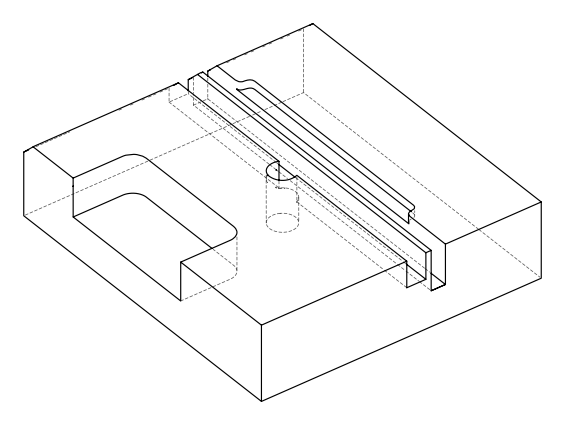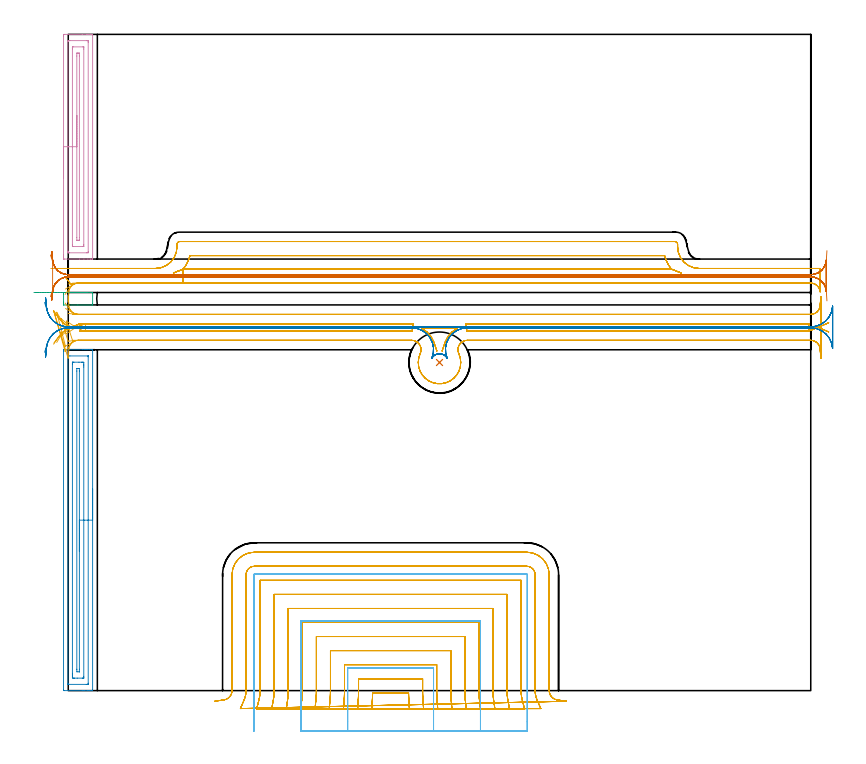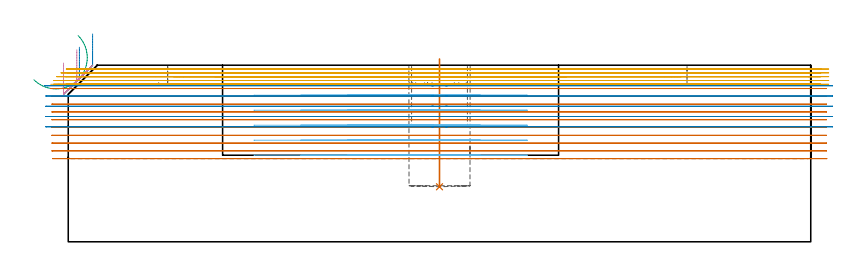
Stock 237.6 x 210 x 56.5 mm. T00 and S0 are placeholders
(PLAN: 8 operations, 5 tool changes, 73.6 min)
(1 INDEXABLE_INSERT_DRILL_BLIND_HOLE_FROM_SOLID | STEP1POCKET | NXT0302_010 | 0.17 min | 11542 mm3)
(2 AREA_MILL | FG_CHAMFER_SURFACE | UGT0205_001 | 3.68 min | 4961 mm3)
(3 AREA_MILL_1 | FG_CHAMFER_SURFACE_1 | UGT0205_001 | 0.26 min | 621 mm3)
(4 AREA_MILL_2 | FG_CHAMFER_SURFACE_2 | UGT0205_001 | 2.49 min | 3251 mm3)
(5 MILL_OPEN_POCKET | POCKET_OPEN | UGT0201_014 | Follow Part, ap 1.5, ae 75% | 44.44 min | 74495 mm3)
(6 MILL_SLOT | SLOT_PARTIAL_RECTANGULAR | UGT0201_136 | Follow Part, ap 5, ae 75% | 6.35 min | 114427 mm3)
(7 MILL_RECTANGULAR_SLOT | SLOT_RECTANGULAR | NXT0201_013 | Follow Part, ap 2.5, ae 75% | 10.59 min | 60491 mm3)
(8 MILL_RECTANGULAR_SLOT_1 | SLOT_RECTANGULAR_1 | UGT0201_132 | Follow Part, ap 3.5, ae 75% | 5.59 min | 45222 mm3)
(TOOL NXT0302_010 | Index. Insert Drill 19.5mm [880-D1950L25-05] | D19.5 PA176 FL98 Z2)
(TOOL UGT0205_001 | Chamfer Mill 20 x 3 x 45 deg. | D20 FL50 Z2)
(TOOL UGT0201_014 | End mill 6 mm | D6 FL24 Z4)
(TOOL UGT0201_136 | Carbide End Mill 20.0 | D20 FL30 Z4)
(TOOL NXT0201_013 | ENDMILL 10mm | D10 FL30 Z4)
(TOOL UGT0201_132 | Carbide End Mill 14.0 | D14 FL30 Z4)
(OP 1 INDEXABLE_INSERT_DRILL_BLIND_HOLE_FROM_SOLID)
G17 G21 G94 G90
T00 M6
G54
G17 G0 G90 X118.8 Y105. S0 M3
G43 Z66.5 H1
G94 G81 G98 Z17.6 F250. R58.5
G80
M5
M2
(OP 2 AREA_MILL)
G17 G21 G94 G90
T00 M6
G54
G17 G0 G90 X7.8 Y64.55 S1061 M3
G43 Z66.5 H0
G94 G1 Y64.512 Z65.628 F250.
Y64.398 Z64.763
Y64.209 Z63.912
Y63.947 Z63.08
Y63.613 Z62.274
Y63.21 Z61.5
Y62.741 Z60.764
Y62.21 Z60.072
Y61.621 Z59.429
Y60.978 Z58.839
Y60.286 Z58.308
Y59.55 Z57.84
Y58.776 Z57.437
Y57.97 Z57.103
Y57.138 Z56.841
Y56.286 Z56.652
Y55.422 Z56.538
Y54.55 Z56.5
Y0.15
X7.797 Y0.01 Z56.488
X7.742 Y0.007 Z56.433
X7.377 Y0. Z56.076
X6.882 Z55.581
X6.279 Z54.974
X5.083 Z53.78
X4.491 Z53.185
X-1.17 Y0.001 Z47.527
X-1.492 Y0.01 Z47.206
X-1.499 Y0.329 Z47.199
Y0.348
X-1.5 Y108.504 Z47.2
X-1.497 Y108.773 Z47.202
X-1.492 Y109.09 Z47.206
X-1.169 Y109.1 Z47.528
X4.491 Z53.185
X5.083 Z53.78
X5.385 Z54.081
X5.978 Z54.674
X6.279 Z54.974
X6.872 Z55.571
X7.377 Z56.076
X7.742 Y109.093 Z56.433
X7.805 Y109.09 Z56.495
X7.8 Y108.953 Z56.5
Y54.55
X6.386 Z55.086
X6.385 Y2.38 Z55.085
X6.384 Y2.275 Z55.084
X6.379 Y2.168 Z55.079
X6.368 Y2.01 Z55.068
X6.279 Y2.007 Z54.979
X5.765 Y2. Z54.465
X-0.033 Y2.001 Z48.667
X-0.066 Y2.005 Z48.634
X-0.079 Y2.009 Z48.621
X-0.081 Y2.061 Z48.619
X-0.085 Y2.273 Z48.615
X-0.086 Y106.72 Z48.614
X-0.085 Y106.825 Z48.615
X-0.08 Y106.933 Z48.62
X-0.068 Y107.09 Z48.632
X0.021 Y107.093 Z48.721
X0.535 Y107.099 Z49.235
X6.333 Z55.033
X6.366 Y107.095 Z55.066
X6.379 Y107.091 Z55.079
X6.381 Y107.039 Z55.081
X6.385 Y106.827 Z55.085
X6.386 Y54.55 Z55.086
X4.971 Z53.671
Y4.576
X4.97 Y4.163 Z53.67
X4.968 Y4.044 Z53.668
X4.965 Y4.017 Z53.665
X4.963 Y4.01 Z53.663
X4.928 Y4.007 Z53.628
X4.819 Y4.002 Z53.519
X4.655 Y4. Z53.355
X4.491 Z53.191
X2.867 Z51.567
X1.973 Z50.673
X1.809 Y4.002 Z50.509
X1.645 Y4.005 Z50.345
X1.335 Y4.014 Z50.035
X1.333 Y4.163 Z50.033
X1.33 Y4.642 Z50.03
X1.329 Y5.055 Z50.029
X1.328 Y5.535 Z50.028
X1.329 Y104.524 Z50.029
X1.33 Y104.936 Z50.03
X1.332 Y105.056 Z50.032
X1.334 Y105.083 Z50.034
X1.336 Y105.09 Z50.036
X1.372 Y105.093 Z50.072
X1.481 Y105.098 Z50.181
X1.645 Y105.1 Z50.345
X1.809 Z50.509
X3.433 Z52.133
X4.327 Z53.027
X4.491 Y105.098 Z53.191
X4.655 Y105.095 Z53.355
X4.965 Y105.086 Z53.665
X4.966 Y104.936 Z53.666
X4.97 Y104.458 Z53.67
X4.971 Y104.045 Z53.671
Y103.565
Y54.55
X3.557 Z52.257
Y6.839
X3.552 Y6.027 Z52.252
X3.551 Y6.014 Z52.251
X3.537 Y6.007 Z52.237
X2.761 Y6.01 Z51.461
X2.743 Y6.799 Z51.443
Y6.839
Y102.261
X2.747 Y103.073 Z51.447
X2.749 Y103.086 Z51.449
X2.763 Y103.093 Z51.463
X3.539 Y103.09 Z52.239
X3.557 Y102.301 Z52.257
Y102.261
Y54.55
Y53.678 Z52.295
Y52.813 Z52.409
Y51.962 Z52.598
Y51.13 Z52.86
Y50.324 Z53.194
Y49.55 Z53.597
Y48.814 Z54.066
Y48.122 Z54.597
Y47.479 Z55.186
Y46.89 Z55.829
Y46.358 Z56.522
Y45.89 Z57.257
Y45.487 Z58.031
Y45.153 Z58.837
Y44.891 Z59.669
Y44.702 Z60.521
Y44.588 Z61.386
Y44.55 Z62.257
G0 Z66.5
M5
M2
(OP 3 AREA_MILL_1)
G17 G21 G94 G90
T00 M6
G54
G17 G0 G90 X-10.992 Y127.4 S1061 M3
G43 Z66.5 H0
Z51.85
G94 G1 X-10.349 Z51.26 F250.
X-9.657 Z50.729
X-8.921 Z50.261
X-8.147 Z49.858
X-7.341 Z49.524
X-6.509 Z49.261
X-5.658 Z49.072
X-4.793 Z48.958
X-3.921 Z48.92
X-3.05 Z48.958
X-2.185 Z49.072
X-1.333 Z49.261
X-0.501 Z49.523
X0.305 Z49.857
X1.079 Z50.26
X1.815 Z50.728
X2.507 Z51.259
X3.15 Z51.849
X7.691 Y127.399 Z56.386
X7.764 Y127.395 Z56.458
X7.803 Y127.39 Z56.497
X7.8 Y127.145 Z56.5
Y123.664
X7.796 Y123.41 Z56.49
X7.691 Y123.4 Z56.385
X3.054 Z51.752
X-1.416 Z47.283
X-1.492 Y123.403 Z47.207
X-1.496 Y123.664 Z47.204
X-1.5 Y124.273 Z47.2
Y126.877
X-1.497 Y127.136 Z47.203
X-1.493 Y127.397 Z47.207
X-1.416 Y127.4 Z47.283
X3.15 Z51.849
X3.739 Z52.492
X4.271 Z53.184
X4.739 Z53.919
X5.142 Z54.693
X5.476 Z55.499
X5.739 Z56.331
X5.928 Z57.183
X6.042 Z58.048
X6.08 Z58.919
X6.042 Z59.791
X5.928 Z60.656
X5.739 Z61.508
X5.477 Z62.34
X5.143 Z63.146
X4.74 Z63.919
X4.272 Z64.655
X3.741 Z65.347
X3.151 Z65.991
G0 Z66.5
M5
M2
(OP 4 AREA_MILL_2)
G17 G21 G94 G90
T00 M6
G54
G17 G0 G90 X-1.5 Y164.05 S1061 M3
G43 Z66.5 H0
Z57.2
G94 G1 Y164.088 Z56.328 F250.
Y164.202 Z55.464
Y164.391 Z54.612
Y164.653 Z53.78
Y164.987 Z52.974
Y165.39 Z52.2
Y165.859 Z51.464
Y166.39 Z50.772
Y166.979 Z50.129
Y167.622 Z49.54
Y168.314 Z49.009
Y169.05 Z48.54
Y169.824 Z48.137
Y170.63 Z47.803
Y171.462 Z47.541
Y172.314 Z47.352
Y173.178 Z47.238
Y174.05 Z47.2
Y209.37
X-1.497 Y209.64 Z47.202
X-1.492 Y209.99 Z47.206
X-1.137 Y210. Z47.56
X4.491 Z53.186
X5.914 Z54.61
X6.279 Z54.974
X7.009 Z55.709
X7.288 Z55.988
X7.729 Y209.993 Z56.421
X7.797 Y209.99 Z56.489
X7.8 Y209.817 Z56.5
Y138.283
X7.797 Y138.11 Z56.488
X7.729 Y138.107 Z56.421
X7.288 Y138.1 Z55.987
X7.009 Z55.709
X6.279 Z54.974
X5.02 Z53.717
X3.597 Z52.293
X-1.124 Y138.101 Z47.573
X-1.495 Y138.103 Z47.202
X-1.497 Y138.106 Z47.201
X-1.5 Y138.73 Z47.2
Y139.357
Y174.05
X-0.086 Z48.614
X-0.085 Y207.688 Z48.615
X-0.083 Y207.796 Z48.617
X-0.076 Y207.99 Z48.624
X0.021 Y207.994 Z48.721
X0.498 Y208. Z49.198
X5.861 Z54.561
X6.279 Y207.998 Z54.979
X6.338 Y207.995 Z55.038
X6.369 Y207.991 Z55.069
X6.379 Y207.901 Z55.079
X6.384 Y207.689 Z55.084
X6.385 Y207.582 Z55.085
X6.386 Y207.475 Z55.086
X6.385 Y140.412 Z55.085
X6.383 Y140.305 Z55.083
X6.377 Y140.11 Z55.077
X6.279 Y140.106 Z54.979
X5.802 Y140.101 Z54.502
X0.439 Y140.1 Z49.139
X0.021 Y140.102 Z48.721
X-0.038 Y140.105 Z48.662
X-0.069 Y140.109 Z48.631
X-0.079 Y140.199 Z48.621
X-0.084 Y140.411 Z48.616
X-0.085 Y140.518 Z48.615
X-0.086 Y140.625 Z48.614
Y174.05
X1.328 Z50.028
X1.329 Y205.38 Z50.029
X1.33 Y205.794 Z50.03
X1.332 Y205.913 Z50.032
X1.335 Y205.971 Z50.035
X1.342 Y205.99 Z50.042
X1.396 Y205.993 Z50.096
X1.603 Y205.999 Z50.303
X4.697 Z53.397
X4.835 Y205.997 Z53.535
X4.944 Y205.991 Z53.644
X4.966 Y205.987 Z53.666
X4.968 Y205.98 Z53.668
X4.97 Y205.954 Z53.67
X4.971 Y205.794 Z53.671
Y205.313
Y142.72
X4.97 Y142.306 Z53.67
X4.968 Y142.187 Z53.668
X4.965 Y142.129 Z53.665
X4.958 Y142.11 Z53.658
X4.904 Y142.107 Z53.604
X4.697 Y142.101 Z53.397
X1.603 Z50.303
X1.465 Y142.103 Z50.165
X1.356 Y142.109 Z50.056
X1.334 Y142.113 Z50.034
X1.332 Y142.12 Z50.032
X1.33 Y142.146 Z50.03
X1.329 Y142.306 Z50.029
X1.328 Y142.787 Z50.028
Y174.05
X2.743 Z51.443
Y203.071
X2.745 Y203.926 Z51.445
X2.746 Y203.962 Z51.446
X2.749 Y203.985 Z51.449
X2.765 Y203.99 Z51.465
X2.819 Y203.995 Z51.519
X2.929 Y203.998 Z51.629
X3.15 Y203.999 Z51.85
X3.371 Y203.998 Z52.071
X3.481 Y203.995 Z52.181
X3.535 Y203.99 Z52.235
X3.551 Y203.985 Z52.251
X3.557 Y203.111 Z52.257
Y145.029
X3.555 Y144.174 Z52.255
X3.554 Y144.138 Z52.254
X3.551 Y144.115 Z52.251
X3.535 Y144.11 Z52.235
X3.481 Y144.105 Z52.181
X3.371 Y144.102 Z52.071
X3.15 Y144.101 Z51.85
X2.929 Y144.102 Z51.629
X2.819 Y144.105 Z51.519
X2.765 Y144.11 Z51.465
X2.749 Y144.115 Z51.449
X2.743 Y144.989 Z51.443
Y174.05
Y174.922 Z51.481
Y175.787 Z51.595
Y176.638 Z51.783
Y177.47 Z52.046
Y178.276 Z52.38
Y179.05 Z52.782
Y179.786 Z53.251
Y180.478 Z53.782
Y181.121 Z54.372
Y181.71 Z55.015
Y182.242 Z55.707
Y182.71 Z56.443
Y183.113 Z57.216
Y183.447 Z58.022
Y183.709 Z58.854
Y183.898 Z59.706
Y184.012 Z60.571
Y184.05 Z61.443
G0 Z66.5
M5
M2
(OP 5 MILL_OPEN_POCKET)
G17 G21 G94 G90
T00 M6
G54
G17 G0 G90 X109.181 Y-5.994 S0 M3
G43 Z66.5 H0
Z55.28
G94 G1 X108.994 Y-3. F250.
G2 X108.905 Y-0.7 R48. F500.
G1 X97.395
G2 X97.306 Y-3. R48.
G1 X97.119 Y-5.994 F250.
X113.71 Y-5.993
X113.504 Y-3.
G2 X113.4 Y0. R43.5 F500.
G1 Y3.8
X92.9
Y0.
G2 X92.796 Y-3. R43.5
G1 X92.59 Y-5.993 F250.
X118.246 Y-5.991
X118.016 Y-3.
G2 X117.9 Y0. R39. F500.
G1 Y8.3
X88.4
Y0.
G2 X88.284 Y-3. R39.
G1 X88.054 Y-5.991 F250.
X122.792 Y-5.989
X122.531 Y-3.
G2 X122.4 Y0. R34.5 F500.
G1 Y12.8
X83.9
Y0.
G2 X83.769 Y-3. R34.5
G1 X83.508 Y-5.989 F250.
X127.35 Y-5.985
X127.05 Y-3.
G2 X126.9 Y0. R30. F500.
G1 Y17.3
X79.4
Y0.
G2 X79.25 Y-3. R30.
G1 X78.95 Y-5.985 F250.
X131.93 Y-5.979
X131.577 Y-3.
G2 X131.4 Y0. R25.5 F500.
G1 Y21.8
X74.9
Y0.
G2 X74.723 Y-3. R25.5
G1 X74.37 Y-5.979 F250.
X136.544 Y-5.969
X136.115 Y-3.
G2 X135.9 Y0. R21. F500.
G1 Y26.3
X70.4
Y0.
G2 X70.185 Y-3. R21.
G1 X69.756 Y-5.969 F250.
X141.22 Y-5.95
X140.675 Y-3.
G2 X140.4 Y0. R16.5 F500.
G1 Y30.8
X65.9
Y0.
G2 X65.625 Y-3. R16.5
G1 X65.08 Y-5.95 F250.
X146.031 Y-5.905
X145.281 Y-3.
G2 X144.9 Y0. R12. F500.
G1 Y35.3
X61.4
Y0.
G2 X61.019 Y-3. R12.
G1 X60.269 Y-5.905 F250.
X151.226 Y-5.75
X150.026 Y-3.
G2 X149.4 Y0. R7.5 F500.
G1 Y37.1
G3 X146.7 Y39.8 R2.7
G1 X59.6
G3 X56.9 Y37.1 R2.7
G1 Y0.
G2 X56.274 Y-3. R7.5
G1 X55.074 Y-5.75 F250.
X159.447 Y-3.393
X156.477 Y-2.97
G2 X153.9 Y0. R3. F500.
G1 Y37.1
G3 X146.7 Y44.3 R7.2
G1 X59.6
G3 X52.4 Y37.1 R7.2
G1 Y0.
G2 X49.823 Y-2.97 R3.
G1 X46.853 Y-3.393 F250.
G0 X109.181 Y-5.994 Z54.06
G1 X108.994 Y-3.
G2 X108.905 Y-0.7 R48. F500.
G1 X97.395
G2 X97.306 Y-3. R48.
G1 X97.119 Y-5.994 F250.
X113.71 Y-5.993
X113.504 Y-3.
G2 X113.4 Y0. R43.5 F500.
G1 Y3.8
X92.9
Y0.
G2 X92.796 Y-3. R43.5
G1 X92.59 Y-5.993 F250.
X118.246 Y-5.991
X118.016 Y-3.
G2 X117.9 Y0. R39. F500.
G1 Y8.3
X88.4
Y0.
G2 X88.284 Y-3. R39.
G1 X88.054 Y-5.991 F250.
X122.792 Y-5.989
X122.531 Y-3.
G2 X122.4 Y0. R34.5 F500.
G1 Y12.8
X83.9
Y0.
G2 X83.769 Y-3. R34.5
G1 X83.508 Y-5.989 F250.
X127.35 Y-5.985
X127.05 Y-3.
G2 X126.9 Y0. R30. F500.
G1 Y17.3
X79.4
Y0.
G2 X79.25 Y-3. R30.
G1 X78.95 Y-5.985 F250.
X131.93 Y-5.979
X131.577 Y-3.
G2 X131.4 Y0. R25.5 F500.
G1 Y21.8
X74.9
Y0.
G2 X74.723 Y-3. R25.5
G1 X74.37 Y-5.979 F250.
X136.544 Y-5.969
X136.115 Y-3.
G2 X135.9 Y0. R21. F500.
G1 Y26.3
X70.4
Y0.
G2 X70.185 Y-3. R21.
G1 X69.756 Y-5.969 F250.
X141.22 Y-5.95
X140.675 Y-3.
G2 X140.4 Y0. R16.5 F500.
G1 Y30.8
X65.9
Y0.
G2 X65.625 Y-3. R16.5
G1 X65.08 Y-5.95 F250.
X146.031 Y-5.905
X145.281 Y-3.
G2 X144.9 Y0. R12. F500.
G1 Y35.3
X61.4
Y0.
G2 X61.019 Y-3. R12.
G1 X60.269 Y-5.905 F250.
X151.226 Y-5.75
X150.026 Y-3.
G2 X149.4 Y0. R7.5 F500.
G1 Y37.1
G3 X146.7 Y39.8 R2.7
G1 X59.6
G3 X56.9 Y37.1 R2.7
G1 Y0.
G2 X56.274 Y-3. R7.5
G1 X55.074 Y-5.75 F250.
X159.447 Y-3.393
X156.477 Y-2.97
G2 X153.9 Y0. R3. F500.
G1 Y37.1
G3 X146.7 Y44.3 R7.2
G1 X59.6
G3 X52.4 Y37.1 R7.2
G1 Y0.
G2 X49.823 Y-2.97 R3.
G1 X46.853 Y-3.393 F250.
G0 X109.181 Y-5.994 Z52.84
G1 X108.994 Y-3.
G2 X108.905 Y-0.7 R48. F500.
G1 X97.395
G2 X97.306 Y-3. R48.
G1 X97.119 Y-5.994 F250.
X113.71 Y-5.993
X113.504 Y-3.
G2 X113.4 Y0. R43.5 F500.
G1 Y3.8
X92.9
Y0.
G2 X92.796 Y-3. R43.5
G1 X92.59 Y-5.993 F250.
X118.246 Y-5.991
X118.016 Y-3.
G2 X117.9 Y0. R39. F500.
G1 Y8.3
X88.4
Y0.
G2 X88.284 Y-3. R39.
G1 X88.054 Y-5.991 F250.
X122.792 Y-5.989
X122.531 Y-3.
G2 X122.4 Y0. R34.5 F500.
G1 Y12.8
X83.9
Y0.
G2 X83.769 Y-3. R34.5
G1 X83.508 Y-5.989 F250.
X127.35 Y-5.985
X127.05 Y-3.
G2 X126.9 Y0. R30. F500.
G1 Y17.3
X79.4
Y0.
G2 X79.25 Y-3. R30.
G1 X78.95 Y-5.985 F250.
X131.93 Y-5.979
X131.577 Y-3.
G2 X131.4 Y0. R25.5 F500.
G1 Y21.8
X74.9
Y0.
G2 X74.723 Y-3. R25.5
G1 X74.37 Y-5.979 F250.
X136.544 Y-5.969
X136.115 Y-3.
G2 X135.9 Y0. R21. F500.
G1 Y26.3
X70.4
Y0.
G2 X70.185 Y-3. R21.
G1 X69.756 Y-5.969 F250.
X141.22 Y-5.95
X140.675 Y-3.
G2 X140.4 Y0. R16.5 F500.
G1 Y30.8
X65.9
Y0.
G2 X65.625 Y-3. R16.5
G1 X65.08 Y-5.95 F250.
X146.031 Y-5.905
X145.281 Y-3.
G2 X144.9 Y0. R12. F500.
G1 Y35.3
X61.4
Y0.
G2 X61.019 Y-3. R12.
G1 X60.269 Y-5.905 F250.
X151.226 Y-5.75
X150.026 Y-3.
G2 X149.4 Y0. R7.5 F500.
G1 Y37.1
G3 X146.7 Y39.8 R2.7
G1 X59.6
G3 X56.9 Y37.1 R2.7
G1 Y0.
G2 X56.274 Y-3. R7.5
G1 X55.074 Y-5.75 F250.
X159.447 Y-3.393
X156.477 Y-2.97
G2 X153.9 Y0. R3. F500.
G1 Y37.1
G3 X146.7 Y44.3 R7.2
G1 X59.6
G3 X52.4 Y37.1 R7.2
G1 Y0.
G2 X49.823 Y-2.97 R3.
G1 X46.853 Y-3.393 F250.
G0 X109.181 Y-5.994 Z51.62
G1 X108.994 Y-3.
G2 X108.905 Y-0.7 R48. F500.
G1 X97.395
G2 X97.306 Y-3. R48.
G1 X97.119 Y-5.994 F250.
X113.71 Y-5.993
X113.504 Y-3.
G2 X113.4 Y0. R43.5 F500.
G1 Y3.8
X92.9
Y0.
G2 X92.796 Y-3. R43.5
G1 X92.59 Y-5.993 F250.
X118.246 Y-5.991
X118.016 Y-3.
G2 X117.9 Y0. R39. F500.
G1 Y8.3
X88.4
Y0.
G2 X88.284 Y-3. R39.
G1 X88.054 Y-5.991 F250.
X122.792 Y-5.989
X122.531 Y-3.
G2 X122.4 Y0. R34.5 F500.
G1 Y12.8
X83.9
Y0.
G2 X83.769 Y-3. R34.5
G1 X83.508 Y-5.989 F250.
X127.35 Y-5.985
X127.05 Y-3.
G2 X126.9 Y0. R30. F500.
G1 Y17.3
X79.4
Y0.
G2 X79.25 Y-3. R30.
G1 X78.95 Y-5.985 F250.
X131.93 Y-5.979
X131.577 Y-3.
G2 X131.4 Y0. R25.5 F500.
G1 Y21.8
X74.9
Y0.
G2 X74.723 Y-3. R25.5
G1 X74.37 Y-5.979 F250.
X136.544 Y-5.969
X136.115 Y-3.
G2 X135.9 Y0. R21. F500.
G1 Y26.3
X70.4
Y0.
G2 X70.185 Y-3. R21.
G1 X69.756 Y-5.969 F250.
X141.22 Y-5.95
X140.675 Y-3.
G2 X140.4 Y0. R16.5 F500.
G1 Y30.8
X65.9
Y0.
G2 X65.625 Y-3. R16.5
G1 X65.08 Y-5.95 F250.
X146.031 Y-5.905
X145.281 Y-3.
G2 X144.9 Y0. R12. F500.
G1 Y35.3
X61.4
Y0.
G2 X61.019 Y-3. R12.
G1 X60.269 Y-5.905 F250.
X151.226 Y-5.75
X150.026 Y-3.
G2 X149.4 Y0. R7.5 F500.
G1 Y37.1
G3 X146.7 Y39.8 R2.7
G1 X59.6
G3 X56.9 Y37.1 R2.7
G1 Y0.
G2 X56.274 Y-3. R7.5
G1 X55.074 Y-5.75 F250.
X159.447 Y-3.393
X156.477 Y-2.97
G2 X153.9 Y0. R3. F500.
G1 Y37.1
G3 X146.7 Y44.3 R7.2
G1 X59.6
G3 X52.4 Y37.1 R7.2
G1 Y0.
G2 X49.823 Y-2.97 R3.
G1 X46.853 Y-3.393 F250.
G0 X109.181 Y-5.994 Z50.4
G1 X108.994 Y-3.
G2 X108.905 Y-0.7 R48. F500.
G1 X97.395
G2 X97.306 Y-3. R48.
G1 X97.119 Y-5.994 F250.
X113.71 Y-5.993
X113.504 Y-3.
G2 X113.4 Y0. R43.5 F500.
G1 Y3.8
X92.9
Y0.
G2 X92.796 Y-3. R43.5
G1 X92.59 Y-5.993 F250.
X118.246 Y-5.991
X118.016 Y-3.
G2 X117.9 Y0. R39. F500.
G1 Y8.3
X88.4
Y0.
G2 X88.284 Y-3. R39.
G1 X88.054 Y-5.991 F250.
X122.792 Y-5.989
X122.531 Y-3.
G2 X122.4 Y0. R34.5 F500.
G1 Y12.8
X83.9
Y0.
G2 X83.769 Y-3. R34.5
G1 X83.508 Y-5.989 F250.
X127.35 Y-5.985
X127.05 Y-3.
G2 X126.9 Y0. R30. F500.
G1 Y17.3
X79.4
Y0.
G2 X79.25 Y-3. R30.
G1 X78.95 Y-5.985 F250.
X131.93 Y-5.979
X131.577 Y-3.
G2 X131.4 Y0. R25.5 F500.
G1 Y21.8
X74.9
Y0.
G2 X74.723 Y-3. R25.5
G1 X74.37 Y-5.979 F250.
X136.544 Y-5.969
X136.115 Y-3.
G2 X135.9 Y0. R21. F500.
G1 Y26.3
X70.4
Y0.
G2 X70.185 Y-3. R21.
G1 X69.756 Y-5.969 F250.
X141.22 Y-5.95
X140.675 Y-3.
G2 X140.4 Y0. R16.5 F500.
G1 Y30.8
X65.9
Y0.
G2 X65.625 Y-3. R16.5
G1 X65.08 Y-5.95 F250.
X146.031 Y-5.905
X145.281 Y-3.
G2 X144.9 Y0. R12. F500.
G1 Y35.3
X61.4
Y0.
G2 X61.019 Y-3. R12.
G1 X60.269 Y-5.905 F250.
X151.226 Y-5.75
X150.026 Y-3.
G2 X149.4 Y0. R7.5 F500.
G1 Y37.1
G3 X146.7 Y39.8 R2.7
G1 X59.6
G3 X56.9 Y37.1 R2.7
G1 Y0.
G2 X56.274 Y-3. R7.5
G1 X55.074 Y-5.75 F250.
X159.447 Y-3.393
X156.477 Y-2.97
G2 X153.9 Y0. R3. F500.
G1 Y37.1
G3 X146.7 Y44.3 R7.2
G1 X59.6
G3 X52.4 Y37.1 R7.2
G1 Y0.
G2 X49.823 Y-2.97 R3.
G1 X46.853 Y-3.393 F250.
G0 Z66.5
X243.35 Y117.726
Z55.28
G1 X240.6 Y116.526
G2 X239.864 Y116.25 R7.5 F500.
G1 X237.094 Y115.1
X127.701
G3 X127.427 Y115.094 R6.
X127.135 Y117.4 R3.
G1 X237.094
G3 X237.094 Y115.1 R3.
G1 X239.864 Y116.25
G2 X240.6 Y115.974 R7.5
G1 X243.35 Y114.774 F250.
G0 Z66.5
X119.635 Y108.663
Z55.28
G1 X120.597 Y111.504
G2 X124.537 Y115.9 R7.5 F500.
G1 X113.063
G2 X117.003 Y111.504 R7.5
G1 X117.965 Y108.663 F250.
G0 Z66.5
X-0.621 Y114.227
Z55.28
G1 X1.89 Y115.867
G2 X2.609 Y116.249 R4.5 F500.
G1 X5.38 Y117.4
X110.465
G3 X110.173 Y115.094 R3.
X109.899 Y115.1 R6.
G1 X5.38
G3 X5.38 Y117.4 R3.
G1 X2.609 Y116.249
G2 X1.89 Y116.63 R4.5
G1 X-0.623 Y118.267 F250.
X1.351 Y112.1
X4.351
X109.899 F500.
G2 X112.624 Y107.845 R3.
G3 X124.976 Y107.845 R-6.8
G2 X127.701 Y112.1 R3.
G1 X237.6
G2 X240.59 Y109.345 R3.
G1 X240.835 Y106.355 F250.
Y126.145
X240.59 Y123.155
G2 X237.6 Y120.4 R3. F500.
G1 X4.347
X1.347 F250.
G0 Z66.5
X243.35 Y117.726
Z54.06
G1 X240.6 Y116.526
G2 X239.864 Y116.25 R7.5 F500.
G1 X237.094 Y115.1
X127.701
G3 X127.427 Y115.094 R6.
X127.135 Y117.4 R3.
G1 X237.094
G3 X237.094 Y115.1 R3.
G1 X239.864 Y116.25
G2 X240.6 Y115.974 R7.5
G1 X243.35 Y114.774 F250.
G0 Z66.5
X119.635 Y108.663
Z54.06
G1 X120.597 Y111.504
G2 X124.537 Y115.9 R7.5 F500.
G1 X113.063
G2 X117.003 Y111.504 R7.5
G1 X117.965 Y108.663 F250.
G0 Z66.5
X-2.301 Y113.431
Z54.06
G1 X-0.069 Y115.436
G2 X1.224 Y116.25 R4.5 F500.
G1 X3.995 Y117.4
X110.465
G3 X110.173 Y115.094 R3.
X109.899 Y115.1 R6.
G1 X3.995
G3 X3.995 Y117.4 R3.
G1 X1.224 Y116.25
G2 X-0.069 Y117.061 R4.5
G1 X-2.303 Y119.064 F250.
X-0.051 Y111.826 F500.
X2.938 Y112.089 F250.
G2 X3.2 Y112.1 R3. F500.
G1 X109.899
G2 X112.624 Y107.845 R3.
G3 X124.976 Y107.845 R-6.8
G2 X127.701 Y112.1 R3.
G1 X237.6
G2 X240.59 Y109.345 R3.
G1 X240.835 Y106.355 F250.
Y126.145
X240.59 Y123.155
G2 X237.6 Y120.4 R3. F500.
G1 X3.2
G2 X2.935 Y120.412 R3.
G1 X-0.053 Y120.677 F250.
G0 Z66.5
X243.35 Y117.726
Z52.84
G1 X240.6 Y116.526
G2 X239.864 Y116.25 R7.5 F500.
G1 X237.094 Y115.1
X127.701
G3 X127.427 Y115.094 R6.
X127.135 Y117.4 R3.
G1 X237.094
G3 X237.094 Y115.1 R3.
G1 X239.864 Y116.25
G2 X240.6 Y115.974 R7.5
G1 X243.35 Y114.774 F250.
G0 Z66.5
X119.635 Y108.663
Z52.84
G1 X120.597 Y111.504
G2 X124.537 Y115.9 R7.5 F500.
G1 X113.063
G2 X117.003 Y111.504 R7.5
G1 X117.965 Y108.663 F250.
G0 Z66.5
X-3.693 Y111.414
Z52.84
G1 X-2.164 Y113.995
G2 X-0.53 Y115.606 R4.5 F500.
X0.936 Y116.25 R7.5
G1 X3.706 Y117.4
X110.465
G3 X110.173 Y115.094 R3.
X109.899 Y115.1 R6.
G1 X3.706
G3 X3.706 Y117.4 R3.
G1 X0.936 Y116.25
G2 X-0.522 Y116.889 R7.5
X-2.159 Y118.499 R4.5
G1 X-3.69 Y121.079 F250.
X-0.895 Y110.21 F500.
X1.708 Y111.703 F250.
G2 X3.2 Y112.1 R3. F500.
G1 X109.899
G2 X112.624 Y107.845 R3.
G3 X124.976 Y107.845 R-6.8
G2 X127.701 Y112.1 R3.
G1 X237.6
G2 X240.59 Y109.345 R3.
G1 X240.835 Y106.355 F250.
Y126.145
X240.59 Y123.155
G2 X237.6 Y120.4 R3. F500.
G1 X3.2
G2 X1.711 Y120.795 R3.
G1 X-0.893 Y122.284 F250.
G0 Z66.5
X243.35 Y117.726
Z51.62
G1 X240.6 Y116.526
G2 X239.864 Y116.25 R7.5 F500.
G1 X237.094 Y115.1
X127.701
G3 X127.427 Y115.094 R6.
X127.135 Y117.4 R3.
G1 X237.094
G3 X237.094 Y115.1 R3.
G1 X239.864 Y116.25
G2 X240.6 Y115.974 R7.5
G1 X243.35 Y114.774 F250.
G0 Z66.5
X119.635 Y108.659
Z51.62
G1 X120.596 Y111.501
G2 X124.537 Y115.9 R7.5 F500.
G1 X113.063
G2 X117.003 Y111.504 R7.5
G1 X117.965 Y108.663 F250.
G0 Z66.5
X-4.583 Y111.262
Z51.62
G1 X-2.764 Y113.647
G2 X0.936 Y116.25 R7.5 F500.
G1 X3.706 Y117.4
X110.465
G3 X110.173 Y115.094 R3.
X109.899 Y115.1 R6.
G1 X3.706
G3 X3.706 Y117.4 R3.
G1 X0.936 Y116.25
G2 X-2.759 Y118.846 R7.5
G1 X-4.581 Y121.229 F250.
X-0.997 Y108.481 F500.
X0.792 Y110.889 F250.
G2 X3.2 Y112.1 R3. F500.
G1 X109.899
G2 X112.624 Y107.845 R3.
G3 X124.976 Y107.845 R-6.8
G2 X127.701 Y112.1 R3.
G1 X237.6
G2 X240.59 Y109.345 R3.
G1 X240.835 Y106.355 F250.
Y126.145
X240.59 Y123.155
G2 X237.6 Y120.4 R3. F500.
G1 X3.2
G2 X0.792 Y121.611 R3.
G1 X-0.997 Y124.019 F250.
G0 Z66.5
X243.35 Y117.726
Z50.4
G1 X240.6 Y116.526
G2 X239.864 Y116.25 R7.5 F500.
G1 X237.094 Y115.1
X127.701
G3 X127.427 Y115.094 R6.
X127.135 Y117.4 R3.
G1 X237.094
G3 X237.094 Y115.1 R3.
G1 X239.864 Y116.25
G2 X240.6 Y115.974 R7.5
G1 X243.35 Y114.774 F250.
G0 Z66.5
X119.635 Y108.659
Z50.4
G1 X120.596 Y111.501
G2 X124.537 Y115.9 R7.5 F500.
G1 X113.063
G2 X117.003 Y111.504 R7.5
G1 X117.965 Y108.663 F250.
G0 Z66.5
X-4.684 Y110.857
Z50.4
G1 X-2.991 Y113.334
G2 X0.936 Y116.25 R7.5 F500.
G1 X3.706 Y117.4
X110.465
G3 X110.173 Y115.094 R3.
X109.899 Y115.1 R6.
G1 X3.706
G3 X3.706 Y117.4 R3.
G1 X0.936 Y116.25
G2 X-2.991 Y119.166 R7.5
G1 X-4.684 Y121.643 F250.
X-0.041 Y106.362 F500.
X0.211 Y109.351 F250.
G2 X3.2 Y112.1 R3. F500.
G1 X109.899
G2 X112.624 Y107.845 R3.
G3 X124.976 Y107.845 R-6.8
G2 X127.701 Y112.1 R3.
G1 X237.6
G2 X240.59 Y109.345 R3.
G1 X240.835 Y106.355 F250.
Y126.145
X240.59 Y123.155
G2 X237.6 Y120.4 R3. F500.
G1 X3.2
G2 X0.209 Y123.162 R3.
G1 X-0.028 Y126.153 F250.
G0 Z66.5
X1.348 Y130.4
Z55.28
G1 X4.348
X36.819 F500.
Y134.9
X192.981
X196.153 Y133.638
X192.981 Y134.9
G2 X190.849 Y139.2 R11.4
G1 X38.951
G2 X36.819 Y134.9 R11.4
G1 X33.647 Y133.638
X36.819 Y134.9
Y130.4
X237.6
G2 X240.59 Y127.645 R3.
G1 X240.6
Y135.1
X201.9
G2 X195. Y142. R6.9
G1 Y142.8
G3 X194.1 Y143.7 R0.9
G1 X35.7
G3 X34.8 Y142.8 R0.9
G1 Y142.
G2 X27.9 Y135.1 R6.9
G1 X4.352
X1.352 F250.
G0 X-0.046 Y130.131 Z54.06
G1 X2.942 Y130.389
G2 X3.2 Y130.4 R3. F500.
G1 X36.819
Y134.9
X192.981
X196.153 Y133.638
X192.981 Y134.9
G2 X190.849 Y139.2 R11.4
G1 X38.951
G2 X36.819 Y134.9 R11.4
G1 X33.647 Y133.638
X36.819 Y134.9
Y130.4
X237.6
G2 X240.59 Y127.645 R3.
G1 X240.6
Y135.1
X201.9
G2 X195. Y142. R6.9
G1 Y142.8
G3 X194.1 Y143.7 R0.9
G1 X35.7
G3 X34.8 Y142.8 R0.9
G1 Y142.
G2 X27.9 Y135.1 R6.9
G1 X2.939
X-0.061 F250.
G0 X-0.895 Y128.508 Z52.84
G1 X1.706 Y130.002
G2 X3.2 Y130.4 R3. F500.
G1 X36.819
Y134.9
X192.981
X196.153 Y133.638
X192.981 Y134.9
G2 X190.849 Y139.2 R11.4
G1 X38.951
G2 X36.819 Y134.9 R11.4
G1 X33.647 Y133.638
X36.819 Y134.9
Y130.4
X237.6
G2 X240.59 Y127.645 R3.
G1 X240.6
Y135.1
X201.9
G2 X195. Y142. R6.9
G1 Y142.8
G3 X194.1 Y143.7 R0.9
G1 X35.7
G3 X34.8 Y142.8 R0.9
G1 Y142.
G2 X27.9 Y135.1 R6.9
G1 X1.351
X-1.649 F250.
G0 Z66.5
X-0.999 Y126.791
Z51.62
G1 X0.796 Y129.195
G2 X3.2 Y130.4 R3. F500.
G1 X36.819
Y134.9
X192.981
X196.153 Y133.638
X192.981 Y134.9
G2 X190.849 Y139.2 R11.4
G1 X38.951
G2 X36.819 Y134.9 R11.4
G1 X33.647 Y133.638
X36.819 Y134.9
Y130.4
X237.6
G2 X240.59 Y127.645 R3.
G1 X240.6
Y135.1
X201.9
G2 X195. Y142. R6.9
G1 Y142.8
G3 X194.1 Y143.7 R0.9
G1 X35.7
G3 X34.8 Y142.8 R0.9
G1 Y142.
G2 X27.9 Y135.1 R6.9
G1 X-0.844
X-3.844 F250.
G0 Z66.5
X-0.036 Y124.656
Z50.4
G1 X0.21 Y127.646
G2 X1.208 Y129.643 R3. F500.
G1 X-0.733 Y132.03
X1.208 Y129.643
G2 X3.2 Y130.4 R3.
G1 X36.819
Y134.9
X192.981
X196.153 Y133.638
X192.981 Y134.9
G2 X190.849 Y139.2 R11.4
G1 X38.951
G2 X36.819 Y134.9 R11.4
G1 X33.647 Y133.638
X36.819 Y134.9
Y130.4
X237.6
G2 X240.59 Y127.645 R3.
G1 X240.6
Y135.1
X201.9
G2 X195. Y142. R6.9
G1 Y142.8
G3 X194.1 Y143.7 R0.9
G1 X35.7
G3 X34.8 Y142.8 R0.9
G1 Y142.
G2 X27.9 Y135.1 R6.9
G1 X-2.614
X-5.614 F250.
G0 Z66.5
M5
M2
(OP 6 MILL_SLOT)
G17 G21 G94 G90
T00 M6
G54
G17 G0 G90 X116.9 Y-13. S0 M3
G43 Z66.5 H0
Z46.9
G94 G1 Y-10. F250.
Y7.3 F500.
X89.4
Y-10.
Y-13. F250.
X131.9
Y-10.
Y22.3 F500.
X74.4
Y-10.
Y-13. F250.
X146.9
Y-10.
Y37.1 F500.
G3 X146.7 Y37.3 R0.2
G1 X59.6
G3 X59.4 Y37.1 R0.2
G1 Y-10.
Y-13. F250.
G0 X116.9 Z42.1
G1 Y-10.
Y7.3 F500.
X89.4
Y-10.
Y-13. F250.
X131.9
Y-10.
Y22.3 F500.
X74.4
Y-10.
Y-13. F250.
X146.9
Y-10.
Y37.1 F500.
G3 X146.7 Y37.3 R0.2
G1 X59.6
G3 X59.4 Y37.1 R0.2
G1 Y-10.
Y-13. F250.
G0 X116.9 Z37.3
G1 Y-10.
Y7.3 F500.
X89.4
Y-10.
Y-13. F250.
X131.9
Y-10.
Y22.3 F500.
X74.4
Y-10.
Y-13. F250.
X146.9
Y-10.
Y37.1 F500.
G3 X146.7 Y37.3 R0.2
G1 X59.6
G3 X59.4 Y37.1 R0.2
G1 Y-10.
Y-13. F250.
G0 X116.9 Z32.5
G1 Y-10.
Y7.3 F500.
X89.4
Y-10.
Y-13. F250.
X131.9
Y-10.
Y22.3 F500.
X74.4
Y-10.
Y-13. F250.
X146.9
Y-10.
Y37.1 F500.
G3 X146.7 Y37.3 R0.2
G1 X59.6
G3 X59.4 Y37.1 R0.2
G1 Y-10.
Y-13. F250.
G0 X116.9 Z27.7
G1 Y-10.
Y7.3 F500.
X89.4
Y-10.
Y-13. F250.
X131.9
Y-10.
Y22.3 F500.
X74.4
Y-10.
Y-13. F250.
X146.9
Y-10.
Y37.1 F500.
G3 X146.7 Y37.3 R0.2
G1 X59.6
G3 X59.4 Y37.1 R0.2
G1 Y-10.
Y-13. F250.
G0 Z66.5
M5
M2
(OP 7 MILL_RECTANGULAR_SLOT)
G17 G21 G94 G90
T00 M6
G54
G17 G0 G90 X-5.679 Y126.078 S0 M3
G43 Z66.5 H0
Z49.025
G94 G1 X-4.759 Y128.933 F250.
G2 X0. Y132.4 R5. F500.
G1 X237.6
G2 X242.59 Y127.716 R5.
G1 X242.6
Y137.784
X242.59
G2 X237.6 Y133.1 R5.
G1 X0.
G2 X-4.755 Y136.555 R5.
G1 X-5.682 Y139.408 F250.
G0 X-5.298 Y124.965 Z46.533
G1 X-4.97 Y127.947
G2 X0. Y132.4 R5. F500.
G1 X237.6
G2 X242.59 Y127.716 R5.
G1 X242.6
Y137.784
X242.59
G2 X237.6 Y133.1 R5.
G1 X0.
G2 X-4.97 Y137.553 R5.
G1 X-5.298 Y140.535 F250.
G0 Y124.965 Z44.042
G1 X-4.97 Y127.947
G2 X0. Y132.4 R5. F500.
G1 X237.6
G2 X242.59 Y127.716 R5.
G1 X242.6
Y137.784
X242.59
G2 X237.6 Y133.1 R5.
G1 X0.
G2 X-4.97 Y137.553 R5.
G1 X-5.298 Y140.535 F250.
G0 Y124.965 Z41.55
G1 X-4.97 Y127.947
G2 X0. Y132.4 R5. F500.
G1 X237.6
G2 X242.59 Y127.716 R5.
G1 X242.6
Y137.784
X242.59
G2 X237.6 Y133.1 R5.
G1 X0.
G2 X-4.97 Y137.553 R5.
G1 X-5.298 Y140.535 F250.
G0 Y124.965 Z39.058
G1 X-4.97 Y127.947
G2 X0. Y132.4 R5. F500.
G1 X237.6
G2 X242.59 Y127.716 R5.
G1 X242.6
Y137.784
X242.59
G2 X237.6 Y133.1 R5.
G1 X0.
G2 X-4.97 Y137.553 R5.
G1 X-5.298 Y140.535 F250.
G0 Y124.965 Z36.567
G1 X-4.97 Y127.947
G2 X0. Y132.4 R5. F500.
G1 X237.6
G2 X242.59 Y127.716 R5.
G1 X242.6
Y137.784
X242.59
G2 X237.6 Y133.1 R5.
G1 X0.
G2 X-4.97 Y137.553 R5.
G1 X-5.298 Y140.535 F250.
G0 Y124.965 Z34.075
G1 X-4.97 Y127.947
G2 X0. Y132.4 R5. F500.
G1 X237.6
G2 X242.59 Y127.716 R5.
G1 X242.6
Y137.784
X242.59
G2 X237.6 Y133.1 R5.
G1 X0.
G2 X-4.97 Y137.553 R5.
G1 X-5.298 Y140.535 F250.
G0 Y124.965 Z31.583
G1 X-4.97 Y127.947
G2 X0. Y132.4 R5. F500.
G1 X237.6
G2 X242.59 Y127.716 R5.
G1 X242.6
Y137.784
X242.59
G2 X237.6 Y133.1 R5.
G1 X0.
G2 X-4.97 Y137.553 R5.
G1 X-5.298 Y140.535 F250.
G0 Y124.965 Z29.092
G1 X-4.97 Y127.947
G2 X0. Y132.4 R5. F500.
G1 X237.6
G2 X242.59 Y127.716 R5.
G1 X242.6
Y137.784
X242.59
G2 X237.6 Y133.1 R5.
G1 X0.
G2 X-4.97 Y137.553 R5.
G1 X-5.298 Y140.535 F250.
G0 Z66.5
X242.78 Y140.778
Z26.6
G1 X242.59 Y137.784
G2 X237.6 Y133.1 R5. F500.
G1 X0.
G2 X-4.99 Y137.784 R5.
G1 X-5.
Y127.716
X-4.99
G2 X0. Y132.4 R5.
G1 X237.6
G2 X242.59 Y127.716 R5.
G1 X242.78 Y124.722 F250.
G0 Z66.5
M5
M2
(OP 8 MILL_RECTANGULAR_SLOT_1)
G17 G21 G94 G90
T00 M6
G54
G17 G0 G90 X-7.57 Y108.266 S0 M3
G43 Z66.5 H0
Z49.933
G94 G1 X-6.697 Y111.136 F250.
G2 X0. Y116.1 R7. F500.
G1 X109.899
G2 X116.338 Y106.354 R7.
G1 X116.347 Y106.35
G2 X121.253 Y106.35 R2.8
G1 X121.262 Y106.354
G2 X127.701 Y116.1 R7.
G1 X237.6
G2 X244.59 Y109.474 R7.
G1 X244.6
Y123.026
X244.59
G2 X237.6 Y116.4 R7.
G1 X0.
G2 X-6.696 Y121.359 R7.
G1 X-7.571 Y124.229 F250.
G0 X-7.247 Y106.76 Z46.65
G1 X-6.97 Y109.747
G2 X0. Y116.1 R7. F500.
G1 X109.899
G2 X116.338 Y106.354 R7.
G1 X116.347 Y106.35
G2 X121.253 Y106.35 R2.8
G1 X121.262 Y106.354
G2 X127.701 Y116.1 R7.
G1 X237.6
G2 X244.59 Y109.474 R7.
G1 X244.6
Y123.026
X244.59
G2 X237.6 Y116.4 R7.
G1 X0.
G2 X-6.97 Y122.753 R7.
G1 X-7.247 Y125.74 F250.
G0 Y106.76 Z43.367
G1 X-6.97 Y109.747
G2 X0. Y116.1 R7. F500.
G1 X109.899
G2 X116.338 Y106.354 R7.
G1 X116.347 Y106.35
G2 X121.253 Y106.35 R2.8
G1 X121.262 Y106.354
G2 X127.701 Y116.1 R7.
G1 X237.6
G2 X244.59 Y109.474 R7.
G1 X244.6
Y123.026
X244.59
G2 X237.6 Y116.4 R7.
G1 X0.
G2 X-6.97 Y122.753 R7.
G1 X-7.247 Y125.74 F250.
G0 Y106.76 Z40.083
G1 X-6.97 Y109.747
G2 X0. Y116.1 R7. F500.
G1 X109.899
G2 X116.338 Y106.354 R7.
G1 X116.347 Y106.35
G2 X121.253 Y106.35 R2.8
G1 X121.262 Y106.354
G2 X127.701 Y116.1 R7.
G1 X237.6
G2 X244.59 Y109.474 R7.
G1 X244.6
Y123.026
X244.59
G2 X237.6 Y116.4 R7.
G1 X0.
G2 X-6.97 Y122.753 R7.
G1 X-7.247 Y125.74 F250.
G0 Y106.76 Z36.8
G1 X-6.97 Y109.747
G2 X0. Y116.1 R7. F500.
G1 X109.899
G2 X116.338 Y106.354 R7.
G1 X116.347 Y106.35
G2 X121.253 Y106.35 R2.8
G1 X121.262 Y106.354
G2 X127.701 Y116.1 R7.
G1 X237.6
G2 X244.59 Y109.474 R7.
G1 X244.6
Y123.026
X244.59
G2 X237.6 Y116.4 R7.
G1 X0.
G2 X-6.97 Y122.753 R7.
G1 X-7.247 Y125.74 F250.
G0 Z66.5
M5
M2
